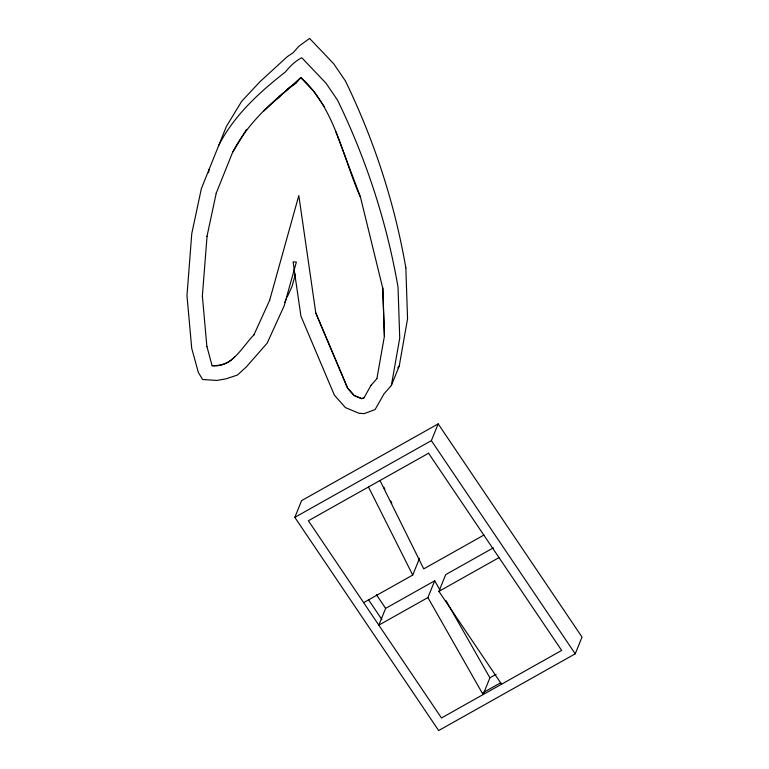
<?xml version="1.0" encoding="UTF-8"?>
<svg xmlns="http://www.w3.org/2000/svg" width="769" height="769" viewBox="0 0 769 769"><rect width="100%" height="100%" fill="white"/><g stroke="black" fill="none" stroke-linecap="round" stroke-linejoin="round"><path stroke-width="1.15" d="M202.334 296.421L207.044 236.227M376.897 378.656L384.433 336.101L382.808 287.981M294.248 269.679L293.114 261.864L296.363 262.075L294.191 269.832L300.929 316.146L334.38 395.16L345.396 407.58L358.921 413.251L364.237 413.607L375.099 409.569L383.991 393.911L391.383 385.413L399.736 338.062L398.015 287.106A755.071 692.975 22.1 0 0 337.601 100.249L325.912 83.09L301.775 57.742C295.142 61.02 289.865 66.567 285.155 72.171C259.066 92.53 233.718 115.773 218.559 145.735M391.383 385.413L399.217 366.131L407.56 318.77L405.84 267.823M208.476 172.717L209.216 169.247M206.986 236.381L216.243 193.125M269.621 300.391L298.805 195.557L315.848 313.262L347.588 388.22L354.144 395.612L361.738 398.727L363.92 397.919L371.091 385.25M294.191 269.832L284.184 305.783L267.189 343.118L246.33 366.909L237.352 375.099L226.038 378.809L216.781 380.444L202.603 379.492L198.373 372.484L191.721 348.347L186.973 295.652L191.769 233.603L201.391 188.54L226.394 126.443L241.658 101.325L260.124 81.572L287.395 56.56L292.989 52.878L298.958 46.159L309.609 38.45L333.736 63.798L345.425 80.956A755.071 692.975 22.1 0 1 405.83 267.823M295.45 274.139L292.018 286.501L287.164 297.161M216.185 193.279L232.603 152.358L246.599 129.327M294.815 517.364L301.621 500.6L438.176 423.882L582.027 637.068L575.222 653.833L438.666 730.55L294.815 517.364L431.371 440.637L438.176 423.882M434.716 580.797L385.625 608.375L378.819 625.139L427.91 597.561L434.716 580.797L440.06 590.188M363.631 602.636L412.722 575.058L419.538 558.294M501.561 684.208L438.916 591.371L445.722 574.606L493.39 547.836M496.053 674.365L489.901 677.825L483.095 694.59L427.91 597.561M253.847 335.034L269.679 300.237M284.732 302.496L286.193 299.295M232.536 152.512C247.051 124.203 271.082 102.037 296.027 82.985M371.033 385.394L376.954 378.511M397.736 367.822L399.217 366.131M253.914 334.88C242.072 346.992 232.055 367.813 212.109 365.746L206.938 346.598M360.363 197.085C342.465 156.789 335.111 108.371 300.862 77.534L295.959 83.129L289.769 87.205L263.709 111.111M234.833 356.633C229.45 363.343 220.501 365.957 212.167 365.592M276.802 99.009L300.862 77.534M483.836 535.109L423.738 568.877L380.001 480.5M438.916 591.371L499.014 557.612M482.999 692.706L500.725 682.747M363.987 397.765L361.795 398.573L354.201 395.458L347.646 388.066L315.905 313.108M300.794 77.688L313.877 91.396L324.114 106.43M431.371 440.637L575.222 653.833M376.377 594.677L385.625 608.375M368.524 599.753L381.914 619.583M445.991 600.618L489.901 677.825M383.808 487.2L384.875 489.315M390.739 500.994L391.806 503.118M368.476 486.979L412.722 575.058M335.899 131.816L360.421 196.931L382.741 288.135L384.375 336.255M202.401 296.267L206.88 346.752M428.573 453.22L308.379 520.748L441.464 717.977L561.658 650.439L428.573 453.22"/></g></svg>
